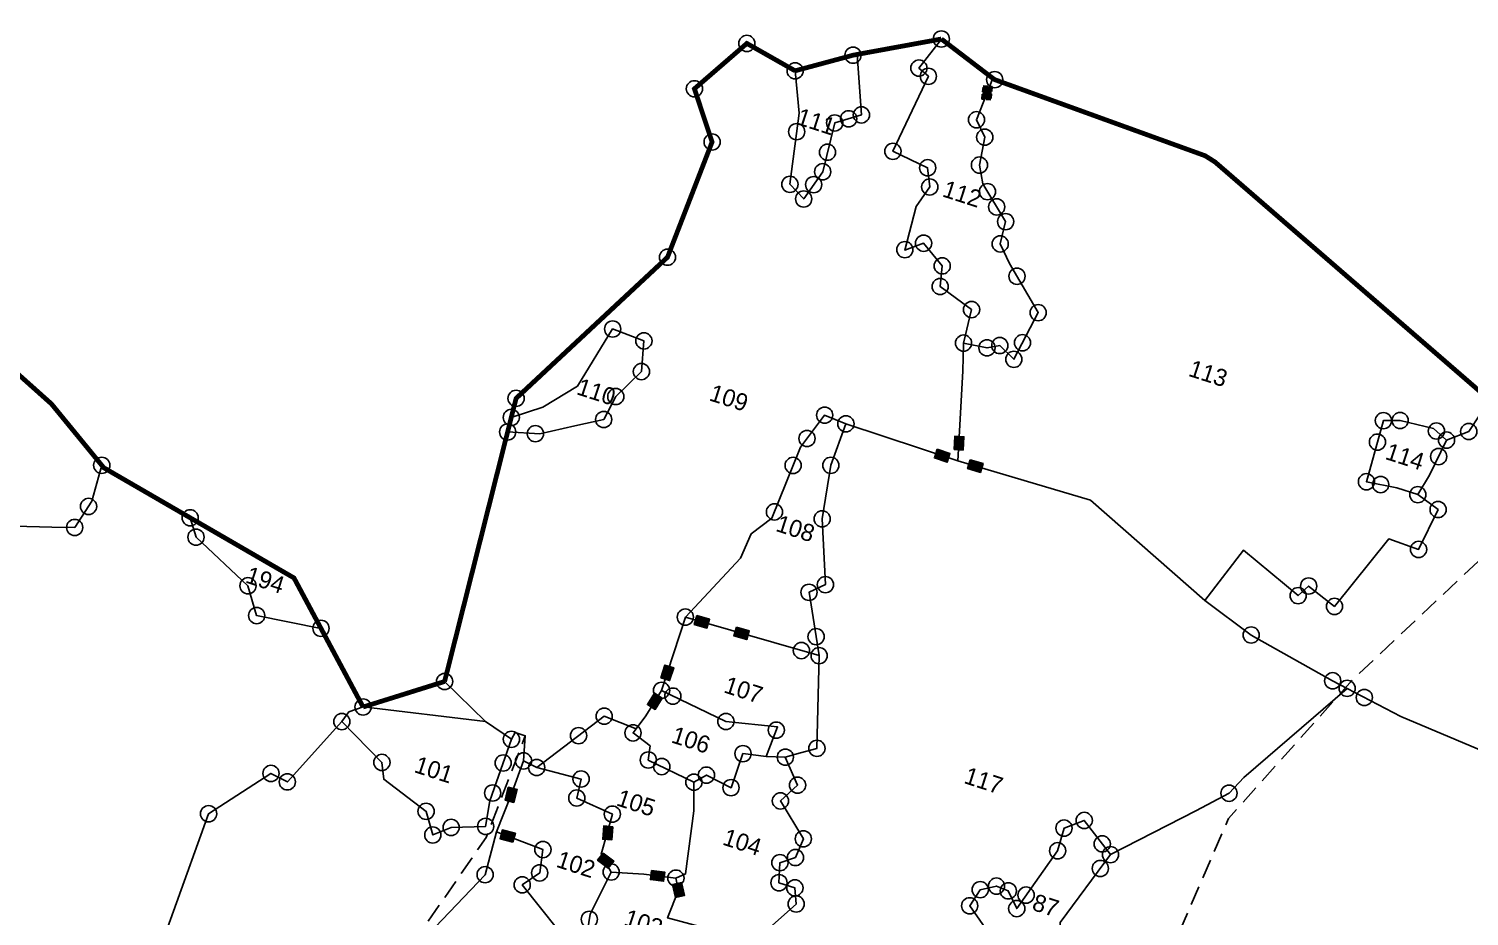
# Model space of a CAD drawing. Header units: metres. Extents: x 283060 to 287329, y 2093135 to 2097999.
# Drawn here: x 284926.7 to 285300.6, y 2095929.3 to 2096159.7 of the extents above; entities that cross this region are included whole.
import ezdxf
from ezdxf.enums import TextEntityAlignment as Align

# ---------------------------------------------------------------- set-up
doc = ezdxf.new("R2010")
doc.units = ezdxf.units.M
doc.linetypes.add('DASHED', pattern=[0.75, 0.5, -0.25])
for name, color, linetype in [('LINE_FOOTPATH', 1, 'DASHED'), ('POLY_PARCEL', 6, 'Continuous'), ('SYM_STONE', 1, 'Continuous'), ('TEXT_PARCEL', 7, 'Continuous'), ('V_BOUND_LINE', 7, 'Continuous')]:
    doc.layers.add(name, color=color, linetype=linetype)
doc.styles.add('TEXT_MAP', font='')
doc.styles.get('TEXT_MAP').set_extended_font_data('Kruti Dev 050')

# ---------------------------------------------------------------- blocks, each defined once
blk = doc.blocks.new('STONE')
blk.add_circle((0, 0), 0.851)
blk = doc.blocks.new('STONESQUAREFILLED')
blk.add_hatch(color=256).paths.add_polyline_path([(0.7, -0.48), (0.7, 0.48), (-0.7, 0.48), (-0.7, -0.48)])
blk.add_lwpolyline([(-0.7, 0.48), (0.7, 0.48), (0.7, -0.48), (-0.7, -0.48)], close=True)

msp = doc.modelspace()

# ---------------------------------------------------------------- linework, layer by layer
at = {"layer": 'LINE_FOOTPATH', "ltscale": 10, "flags": 128}
for points in [[(285028.33, 2095748.99), (285058.29, 2095785.84), (285106.56, 2095802.57), (285134.83, 2095817.62), (285162.54, 2095831.42), (285187.62, 2095882.98), (285207.81, 2095898.27), (285217.16, 2095906.03), (285220.33, 2095913.41), (285238.14, 2095954.63), (285270.63, 2095990.91), (285293.3, 2096012.24), (285312.73, 2096030.57), (285341.79, 2096044.83), (285387.69, 2096069.69), (285400.99, 2096077.48), (285420.82, 2096081.06), (285481.41, 2096089.82)], [(284971.82, 2095742.09), (285000.05, 2095831.25), (285016.79, 2095891.16), (285030.14, 2095927.58), (285045.44, 2095949.71), (285055.59, 2095976.1)]]:
    msp.add_lwpolyline(points, dxfattribs=at)
at = {"layer": 'POLY_PARCEL'}
for points in [[(285163.61, 2096157.07), (285157.77, 2096149.52), (285160.24, 2096147.38), (285151.03, 2096127.91), (285160.05, 2096123.63), (285160.6, 2096118.65), (285157.04, 2096113.55), (285154.1, 2096102.25), (285159, 2096104.03), (285163.83, 2096098.15), (285163.3, 2096092.79), (285171.46, 2096086.8), (285169.37, 2096078.1)], [(285125.64, 2096148.81), (285126.65, 2096137.78), (285124.29, 2096119.33), (285127.87, 2096115.53), (285132.8, 2096122.59), (285135.93, 2096135.27), (285142.85, 2096137.35), (285141.77, 2096153.07)], [(285169.37, 2096078.1), (285175.46, 2096076.86), (285178.78, 2096077.46), (285182.43, 2096073.88), (285188.75, 2096086.01), (285181.33, 2096098.74), (285178.89, 2096103.85), (285180.29, 2096109.64), (285174.34, 2096119.49), (285173.5, 2096124.33), (285174.87, 2096131.57), (285172.73, 2096136.1), (285176.96, 2096146.87)], [(285051.95, 2096058.79), (285060.16, 2096061.43), (285069.15, 2096066.94), (285078.26, 2096081.76), (285086.39, 2096078.66), (285085.74, 2096070.7), (285079.08, 2096064.21), (285075.95, 2096058.25), (285068.45, 2096056.59), (285059.36, 2096054.49), (285051, 2096055.02)], [(285167.92, 2096047.48), (285169.22, 2096070.84), (285169.37, 2096078.1)], [(285304.6, 2096064.52), (285303.38, 2096059.49), (285300.53, 2096055.13), (285294.77, 2096052.91)], [(285138.83, 2096057.12), (285133.31, 2096059.38), (285127.03, 2096051.09), (285119.61, 2096032.59), (285114.22, 2096028.56), (285111.46, 2096022.25), (285097.14, 2096006.94)], [(285131.87, 2095996.92), (285129.26, 2096013.37), (285133.51, 2096015.36), (285132.66, 2096032.45), (285134.91, 2096046.35), (285138.83, 2096057.12)], [(285167.92, 2096047.48), (285138.83, 2096057.12)], [(285294.77, 2096052.91), (285291.41, 2096055.91), (285282.72, 2096058), (285278.38, 2096057.96), (285273.97, 2096042.09), (285281.87, 2096040.5), (285287.31, 2096038.74)], [(285287.31, 2096038.74), (285290.37, 2096043.76), (285294.77, 2096052.91)], [(284945.63, 2096046.36), (284943.09, 2096037.03), (284938.61, 2096030.22), (284932.64, 2096030.29), (284923, 2096030.51), (284913.04, 2096031.66), (284910.75, 2096017.53), (284909.58, 2096009.67), (284906.07, 2096006.47), (284901.69, 2096004.08), (284896.73, 2096005.08), (284891.57, 2096014.44)], [(285232.03, 2096011.21), (285202.37, 2096037.31), (285167.92, 2096047.48)], [(285287.31, 2096038.74), (285292.58, 2096034.87), (285287.51, 2096024.51), (285279.75, 2096027.25), (285265.67, 2096009.71), (285258.96, 2096015), (285256.24, 2096012.51), (285242.03, 2096024.31), (285232.03, 2096011.21)], [(284968.58, 2096032.73), (284970.1, 2096027.7), (284983.59, 2096015.08), (284985.84, 2096007.33), (285002.54, 2096004.01)], [(285232.03, 2096011.21), (285244.04, 2096002.28), (285265.2, 2095990.4), (285268.96, 2095988.42)], [(285090.97, 2095987.91), (285097.14, 2096006.94)], [(285097.14, 2096006.94), (285131.87, 2095996.92)], [(285131.87, 2095996.92), (285131.3, 2095972.84), (285127.07, 2095971.68), (285123.1, 2095970.56)], [(285045.23, 2095979.86), (285034.64, 2095990.21)], [(285090.97, 2095987.91), (285086.91, 2095981.3), (285084.34, 2095977.89)], [(285118.11, 2095970.73), (285121.07, 2095978.42), (285107.67, 2095979.82), (285107.67, 2095979.82), (285090.97, 2095987.91)], [(285207.52, 2095945.25), (285229.67, 2095956.61), (285238.3, 2095961.19), (285242.14, 2095965.25), (285268.96, 2095988.42)], [(285268.96, 2095988.42), (285282.86, 2095981.09), (285324.32, 2095963.61), (285333.36, 2095959.29)], [(285007.96, 2095979.8), (285009.81, 2095982.31), (285013.48, 2095983.59)], [(285013.48, 2095983.59), (285045.23, 2095979.86)], [(284955.16, 2095905.3), (284973.37, 2095955.87), (284989.56, 2095966.34), (284993.81, 2095964.14), (285007.96, 2095979.8)], [(285051.99, 2095975.2), (285046.42, 2095959.24), (285045.3, 2095952.58), (285036.34, 2095952.32), (285031.57, 2095950.35), (285029.83, 2095956.49), (285018.83, 2095964.83), (285018.37, 2095969.2), (285018.37, 2095969.2), (285007.96, 2095979.8)], [(285045.23, 2095979.86), (285051.99, 2095975.2)], [(285084.34, 2095977.89), (285076.07, 2095981.2), (285058.55, 2095967.88)], [(285084.34, 2095977.89), (285083.56, 2095976.86), (285088, 2095973.5), (285087.53, 2095969.81), (285099.37, 2095964.06)], [(285051.99, 2095975.2), (285052.97, 2095976.95), (285055.59, 2095976.1), (285055.14, 2095969.59)], [(285099.37, 2095964.06), (285102.61, 2095965.9), (285109, 2095962.63), (285112.1, 2095971.48), (285118.11, 2095970.73)], [(285123.1, 2095970.56), (285118.11, 2095970.73)], [(285123.1, 2095970.56), (285126.28, 2095963.29), (285121.83, 2095959.2), (285127.78, 2095949.35), (285125.73, 2095944.49), (285121.69, 2095943.15), (285121.45, 2095937.95), (285125.59, 2095936.61), (285125.92, 2095932.42), (285118.17, 2095925.56)], [(285048.08, 2095951.21), (285051.91, 2095960.77), (285055.14, 2095969.59)], [(285055.14, 2095969.59), (285058.55, 2095967.88)], [(285058.55, 2095967.88), (285070.07, 2095964.88), (285068.96, 2095959.95), (285078.19, 2095955.77), (285075.32, 2095945.41), (285077.89, 2095940.73)], [(285094.69, 2095939.15), (285097.21, 2095940.26), (285099.37, 2095956.61), (285099.37, 2095964.06)], [(285207.52, 2095945.25), (285200.71, 2095954.13), (285195.46, 2095952.14), (285193.79, 2095946.26), (285183.18, 2095931.24), (285180.98, 2095935.86), (285177.92, 2095937.08), (285173.7, 2095936.14), (285170.97, 2095931.96), (285176.17, 2095924.52), (285176.81, 2095915.1), (285176.22, 2095911.15)], [(285048.08, 2095951.21), (285045.16, 2095940.03), (285032.2, 2095926.44), (285030.04, 2095920.74), (285034.44, 2095919.13), (285037.33, 2095924.67), (285043.36, 2095922.21), (285042.94, 2095913.97), (285041.55, 2095902.78)], [(285068.68, 2095919.88), (285054.79, 2095937.4), (285059.33, 2095940.5), (285060.17, 2095946.56), (285048.08, 2095951.21)], [(285193.2, 2095920.17), (285194.62, 2095923.16), (285194.44, 2095927.6), (285207.52, 2095945.25)], [(285077.89, 2095940.73), (285072.43, 2095929.77), (285071.74, 2095925.43)], [(285077.89, 2095940.73), (285086.36, 2095940.16), (285094.69, 2095939.15)], [(285101.82, 2095926.28), (285092.54, 2095928.8), (285095.37, 2095936.05), (285094.69, 2095939.15)]]:
    msp.add_lwpolyline(points, dxfattribs=at)
at = {"layer": 'V_BOUND_LINE', "const_width": 1.24}
for points in [[(285141.77, 2096153.07), (285163.61, 2096157.07)], [(285163.61, 2096157.07), (285176.96, 2096146.87)], [(285051.95, 2096058.79), (285053.2, 2096063.74), (285092.51, 2096100.4), (285104.09, 2096130.33), (285099.5, 2096144.14), (285113.11, 2096155.92), (285125.64, 2096148.81)], [(285125.64, 2096148.81), (285140.68, 2096152.86), (285141.77, 2096153.07)], [(285176.96, 2096146.87), (285177.46, 2096146.52), (285232.08, 2096126.75), (285234.66, 2096125.13), (285304.6, 2096064.52)], [(284916.39, 2096076.76), (284932.58, 2096062.29), (284945.63, 2096046.36)], [(285051, 2096055.02), (285051.95, 2096058.79)], [(285034.64, 2095990.21), (285051, 2096055.02)], [(284945.63, 2096046.36), (284946.14, 2096045.73), (284968.58, 2096032.73)], [(284968.58, 2096032.73), (284995.53, 2096017.11), (285002.54, 2096004.01)], [(285002.54, 2096004.01), (285013.48, 2095983.59)], [(285013.48, 2095983.59), (285034.64, 2095990.21)]]:
    msp.add_lwpolyline(points, dxfattribs=at)

# ---------------------------------------------------------------- block references
at = {"layer": 'LINE_FOOTPATH', "xscale": 2.473091899648725, "yscale": 2.473091899648725, "zscale": 2.473091899648725, "rotation": 264.3461920328135}
msp.add_blockref('STONESQUAREFILLED', (285175.47, 2096143.09), dxfattribs=at)
at = {"layer": 'SYM_STONE'}
for name, p, xscale, yscale, zscale, rotation in [('STONE', (285113.11, 2096155.92), 2.473091899648725, 2.473091899648725, 2.473091899648725, 342.0921771281583), ('STONE', (285163.61, 2096157.07), 2.473091899648725, 2.473091899648725, 2.473091899648725, 342.0921771281583), ('STONE', (285140.68, 2096152.86), 2.473091899648725, 2.473091899648725, 2.473091899648725, 342.0921771281583), ('STONE', (285125.64, 2096148.81), 2.473091899648725, 2.473091899648725, 2.473091899648725, 342.0921771281583), ('STONE', (285157.77, 2096149.52), 2.473091899648725, 2.473091899648725, 2.473091899648725, 342.0921771281583), ('STONE', (285160.24, 2096147.38), 2.473091899648725, 2.473091899648725, 2.473091899648725, 342.0921771281583), ('STONE', (285099.5, 2096144.14), 2.473091899648725, 2.473091899648725, 2.473091899648725, 342.0921771281583), ('STONE', (285177.46, 2096146.52), 2.473091899648725, 2.473091899648725, 2.473091899648725, 342.0921771281583), ('STONE', (285139.53, 2096136.35), 2.473091899648725, 2.473091899648725, 2.473091899648725, 342.0921771281583), ('STONE', (285142.85, 2096137.35), 2.473091899648725, 2.473091899648725, 2.473091899648725, 342.0921771281583), ('STONE', (285172.73, 2096136.1), 2.473091899648725, 2.473091899648725, 2.473091899648725, 342.0921771281583), ('STONE', (285126.04, 2096133), 2.473091899648725, 2.473091899648725, 2.473091899648725, 342.0921771281583), ('STONE', (285135.93, 2096135.27), 2.473091899648725, 2.473091899648725, 2.473091899648725, 342.0921771281583), ('STONE', (285104.09, 2096130.33), 2.473091899648725, 2.473091899648725, 2.473091899648725, 342.0921771281583), ('STONE', (285174.87, 2096131.57), 2.473091899648725, 2.473091899648725, 2.473091899648725, 342.0921771281583), ('STONE', (285134.05, 2096127.67), 2.473091899648725, 2.473091899648725, 2.473091899648725, 342.0921771281583), ('STONE', (285151.03, 2096127.91), 2.473091899648725, 2.473091899648725, 2.473091899648725, 342.0921771281583), ('STONE', (285132.8, 2096122.59), 2.473091899648725, 2.473091899648725, 2.473091899648725, 342.0921771281583), ('STONE', (285160.05, 2096123.63), 2.473091899648725, 2.473091899648725, 2.473091899648725, 342.0921771281583), ('STONE', (285173.5, 2096124.33), 2.473091899648725, 2.473091899648725, 2.473091899648725, 342.0921771281583), ('STONE', (285124.29, 2096119.33), 2.473091899648725, 2.473091899648725, 2.473091899648725, 342.0921771281583), ('STONE', (285130.47, 2096119.25), 2.473091899648725, 2.473091899648725, 2.473091899648725, 342.0921771281583), ('STONE', (285160.6, 2096118.65), 2.473091899648725, 2.473091899648725, 2.473091899648725, 342.0921771281583), ('STONE', (285175.58, 2096117.43), 2.473091899648725, 2.473091899648725, 2.473091899648725, 342.0921771281583), ('STONE', (285127.87, 2096115.53), 2.473091899648725, 2.473091899648725, 2.473091899648725, 342.0921771281583), ('STONE', (285177.98, 2096113.46), 2.473091899648725, 2.473091899648725, 2.473091899648725, 342.0921771281583), ('STONE', (285180.29, 2096109.64), 2.473091899648725, 2.473091899648725, 2.473091899648725, 342.0921771281583), ('STONE', (285154.13, 2096102.37), 2.473091899648725, 2.473091899648725, 2.473091899648725, 342.0921771281583), ('STONE', (285159, 2096104.03), 2.473091899648725, 2.473091899648725, 2.473091899648725, 342.0921771281583), ('STONE', (285178.89, 2096103.85), 2.473091899648725, 2.473091899648725, 2.473091899648725, 342.0921771281583), ('STONE', (285092.51, 2096100.4), 2.473091899648725, 2.473091899648725, 2.473091899648725, 342.0921771281583), ('STONE', (285163.83, 2096098.15), 2.473091899648725, 2.473091899648725, 2.473091899648725, 342.0921771281583), ('STONE', (285183.25, 2096095.45), 2.473091899648725, 2.473091899648725, 2.473091899648725, 342.0921771281583), ('STONE', (285163.3, 2096092.79), 2.473091899648725, 2.473091899648725, 2.473091899648725, 342.0921771281583), ('STONE', (285171.46, 2096086.8), 2.473091899648725, 2.473091899648725, 2.473091899648725, 342.0921771281583), ('STONE', (285188.75, 2096086.01), 2.473091899648725, 2.473091899648725, 2.473091899648725, 342.0921771281583), ('STONE', (285078.26, 2096081.76), 2.473091899648725, 2.473091899648725, 2.473091899648725, 342.0921771281583), ('STONE', (285086.39, 2096078.66), 2.473091899648725, 2.473091899648725, 2.473091899648725, 342.0921771281583), ('STONE', (285169.37, 2096078.1), 2.473091899648725, 2.473091899648725, 2.473091899648725, 342.0921771281583), ('STONE', (285175.46, 2096076.86), 2.473091899648725, 2.473091899648725, 2.473091899648725, 342.0921771281583), ('STONE', (285178.78, 2096077.46), 2.473091899648725, 2.473091899648725, 2.473091899648725, 342.0921771281583), ('STONE', (285184.67, 2096078.19), 2.473091899648725, 2.473091899648725, 2.473091899648725, 342.0921771281583), ('STONE', (285182.43, 2096073.88), 2.473091899648725, 2.473091899648725, 2.473091899648725, 342.0921771281583), ('STONE', (285085.74, 2096070.7), 2.473091899648725, 2.473091899648725, 2.473091899648725, 342.0921771281583), ('STONE', (285053.2, 2096063.74), 2.473091899648725, 2.473091899648725, 2.473091899648725, 342.0921771281583), ('STONE', (285079.08, 2096064.21), 2.473091899648725, 2.473091899648725, 2.473091899648725, 342.0921771281583), ('STONE', (285051.95, 2096058.79), 2.473091899648725, 2.473091899648725, 2.473091899648725, 342.0921771281583), ('STONE', (285075.95, 2096058.25), 2.473091899648725, 2.473091899648725, 2.473091899648725, 342.0921771281583), ('STONE', (285133.31, 2096059.38), 2.473091899648725, 2.473091899648725, 2.473091899648725, 342.0921771281583), ('STONE', (285278.38, 2096057.96), 2.473091899648725, 2.473091899648725, 2.473091899648725, 342.0921771281583), ('STONE', (285282.72, 2096058), 2.473091899648725, 2.473091899648725, 2.473091899648725, 342.0921771281583), ('STONE', (285051, 2096055.02), 2.473091899648725, 2.473091899648725, 2.473091899648725, 342.0921771281583), ('STONE', (285058.22, 2096054.56), 2.473091899648725, 2.473091899648725, 2.473091899648725, 342.0921771281583), ('STONE', (285138.83, 2096057.12), 2.473091899648725, 2.473091899648725, 2.473091899648725, 342.0921771281583), ('STONE', (285292.14, 2096055.26), 2.473091899648725, 2.473091899648725, 2.473091899648725, 342.0921771281583), ('STONE', (285300.53, 2096055.13), 2.473091899648725, 2.473091899648725, 2.473091899648725, 342.0921771281583), ('STONE', (285128.72, 2096053.32), 2.473091899648725, 2.473091899648725, 2.473091899648725, 342.0921771281583), ('STONESQUAREFILLED', (285168.18, 2096052.12), 2.473091899648725, 2.473091899648725, 2.473091899648725, 86.81545200209196), ('STONE', (285276.83, 2096052.38), 2.473091899648725, 2.473091899648725, 2.473091899648725, 342.0921771281583), ('STONE', (285294.77, 2096052.91), 2.473091899648725, 2.473091899648725, 2.473091899648725, 342.0921771281583), ('STONE', (284945.63, 2096046.36), 2.473091899648725, 2.473091899648725, 2.473091899648725, 342.0921771281583), ('STONE', (285125.12, 2096046.33), 2.473091899648725, 2.473091899648725, 2.473091899648725, 342.0921771281583), ('STONE', (285134.91, 2096046.35), 2.473091899648725, 2.473091899648725, 2.473091899648725, 342.0921771281583), ('STONESQUAREFILLED', (285163.82, 2096048.84), 2.473091899648724, 2.473091899648724, 2.473091899648724, 341.6648504459768), ('STONE', (285292.71, 2096048.62), 2.473091899648725, 2.473091899648725, 2.473091899648725, 342.0921771281583), ('STONESQUAREFILLED', (285172.43, 2096046.15), 2.473091899648725, 2.473091899648725, 2.473091899648725, 343.5507798414849), ('STONE', (285273.97, 2096042.09), 2.473091899648725, 2.473091899648725, 2.473091899648725, 342.0921771281583), ('STONE', (285277.66, 2096041.35), 2.473091899648725, 2.473091899648725, 2.473091899648725, 342.0921771281583), ('STONE', (285287.31, 2096038.74), 2.473091899648725, 2.473091899648725, 2.473091899648725, 342.0921771281583), ('STONE', (284942.21, 2096035.68), 2.473091899648725, 2.473091899648725, 2.473091899648725, 342.0921771281583), ('STONE', (285292.58, 2096034.87), 2.473091899648725, 2.473091899648725, 2.473091899648725, 342.0921771281583), ('STONE', (284968.58, 2096032.73), 2.473091899648725, 2.473091899648725, 2.473091899648725, 342.0921771281583), ('STONE', (285120.28, 2096034.25), 2.473091899648725, 2.473091899648725, 2.473091899648725, 342.0921771281583), ('STONE', (285132.66, 2096032.45), 2.473091899648725, 2.473091899648725, 2.473091899648725, 342.0921771281583), ('STONE', (284938.61, 2096030.22), 2.473091899648725, 2.473091899648725, 2.473091899648725, 342.0921771281583), ('STONE', (284970.1, 2096027.7), 2.473091899648725, 2.473091899648725, 2.473091899648725, 342.0921771281583), ('STONE', (285287.51, 2096024.51), 2.473091899648725, 2.473091899648725, 2.473091899648725, 342.0921771281583), ('STONE', (284983.59, 2096015.08), 2.473091899648725, 2.473091899648725, 2.473091899648725, 342.0921771281583), ('STONE', (285129.26, 2096013.37), 2.473091899648725, 2.473091899648725, 2.473091899648725, 342.0921771281583), ('STONE', (285133.51, 2096015.36), 2.473091899648725, 2.473091899648725, 2.473091899648725, 342.0921771281583), ('STONE', (285256.24, 2096012.51), 2.473091899648725, 2.473091899648725, 2.473091899648725, 342.0921771281583), ('STONE', (285258.96, 2096015), 2.473091899648725, 2.473091899648725, 2.473091899648725, 342.0921771281583), ('STONE', (285265.67, 2096009.71), 2.473091899648725, 2.473091899648725, 2.473091899648725, 342.0921771281583), ('STONE', (284985.84, 2096007.33), 2.473091899648725, 2.473091899648725, 2.473091899648725, 342.0921771281583), ('STONE', (285097.14, 2096006.94), 2.473091899648725, 2.473091899648725, 2.473091899648725, 342.0921771281583), ('STONE', (285002.54, 2096004.01), 2.473091899648725, 2.473091899648725, 2.473091899648725, 342.0921771281583), ('STONESQUAREFILLED', (285101.43, 2096005.7), 2.473091899648725, 2.473091899648725, 2.473091899648725, 343.9036718454033), ('STONESQUAREFILLED', (285111.76, 2096002.72), 2.473091899648725, 2.473091899648725, 2.473091899648725, 343.9036718454028), ('STONE', (285131.09, 2096001.85), 2.473091899648725, 2.473091899648725, 2.473091899648725, 342.0921771281583), ('STONE', (285244.04, 2096002.28), 2.473091899648725, 2.473091899648725, 2.473091899648725, 342.0921771281583), ('STONE', (285127.28, 2095998.24), 2.473091899648725, 2.473091899648725, 2.473091899648725, 342.0921771281583), ('STONE', (285131.87, 2095996.92), 2.473091899648725, 2.473091899648725, 2.473091899648725, 342.0921771281583), ('STONE', (285034.64, 2095990.21), 2.473091899648725, 2.473091899648725, 2.473091899648725, 342.0921771281583), ('STONESQUAREFILLED', (285092.45, 2095992.48), 2.473091899648725, 2.473091899648725, 2.473091899648725, 72.0451599502705), ('STONE', (285265.2, 2095990.4), 2.473091899648725, 2.473091899648725, 2.473091899648725, 342.0921771281583), ('STONE', (285090.97, 2095987.91), 2.473091899648725, 2.473091899648725, 2.473091899648725, 342.0921771281583), ('STONE', (285093.9, 2095986.41), 2.473091899648725, 2.473091899648725, 2.473091899648725, 342.0921771281583), ('STONE', (285268.96, 2095988.42), 2.473091899648725, 2.473091899648725, 2.473091899648725, 342.0921771281583), ('STONE', (285013.48, 2095983.59), 2.473091899648725, 2.473091899648725, 2.473091899648725, 342.0921771281583), ('STONESQUAREFILLED', (285089.22, 2095985.05), 2.473091899648724, 2.473091899648724, 2.473091899648724, 238.457546197168), ('STONE', (285273.43, 2095986.06), 2.473091899648725, 2.473091899648725, 2.473091899648725, 342.0921771281583), ('STONE', (285007.96, 2095979.8), 2.473091899648725, 2.473091899648725, 2.473091899648725, 342.0921771281583), ('STONE', (285076.07, 2095981.2), 2.473091899648725, 2.473091899648725, 2.473091899648725, 342.0921771281583), ('STONE', (285107.67, 2095979.82), 2.473091899648725, 2.473091899648725, 2.473091899648725, 342.0921771281583), ('STONE', (285051.99, 2095975.2), 2.473091899648725, 2.473091899648725, 2.473091899648725, 342.0921771281583), ('STONE', (285069.42, 2095976.15), 2.473091899648725, 2.473091899648725, 2.473091899648725, 342.0921771281583), ('STONE', (285083.56, 2095976.86), 2.473091899648725, 2.473091899648725, 2.473091899648725, 342.0921771281583), ('STONE', (285120.75, 2095977.58), 2.473091899648725, 2.473091899648725, 2.473091899648725, 342.0921771281583), ('STONE', (285112.1, 2095971.48), 2.473091899648725, 2.473091899648725, 2.473091899648725, 342.0921771281583), ('STONE', (285131.3, 2095972.84), 2.473091899648725, 2.473091899648725, 2.473091899648725, 342.0921771281583), ('STONE', (285018.37, 2095969.2), 2.473091899648725, 2.473091899648725, 2.473091899648725, 342.0921771281583), ('STONE', (285049.85, 2095969.05), 2.473091899648725, 2.473091899648725, 2.473091899648725, 342.0921771281583), ('STONE', (285055.14, 2095969.59), 2.473091899648725, 2.473091899648725, 2.473091899648725, 342.0921771281583), ('STONE', (285058.55, 2095967.88), 2.473091899648725, 2.473091899648725, 2.473091899648725, 342.0921771281583), ('STONE', (285087.53, 2095969.81), 2.473091899648725, 2.473091899648725, 2.473091899648725, 342.0921771281583), ('STONE', (285091.02, 2095968.11), 2.473091899648725, 2.473091899648725, 2.473091899648725, 342.0921771281583), ('STONE', (285123.1, 2095970.56), 2.473091899648725, 2.473091899648725, 2.473091899648725, 342.0921771281583), ('STONE', (284989.56, 2095966.34), 2.473091899648725, 2.473091899648725, 2.473091899648725, 342.0921771281583), ('STONE', (284993.81, 2095964.14), 2.473091899648725, 2.473091899648725, 2.473091899648725, 342.0921771281583), ('STONE', (285070.07, 2095964.88), 2.473091899648725, 2.473091899648725, 2.473091899648725, 342.0921771281583), ('STONE', (285099.37, 2095964.06), 2.473091899648725, 2.473091899648725, 2.473091899648725, 342.0921771281583), ('STONE', (285102.61, 2095965.9), 2.473091899648725, 2.473091899648725, 2.473091899648725, 342.0921771281583), ('STONE', (285047.12, 2095961.25), 2.473091899648725, 2.473091899648725, 2.473091899648725, 342.0921771281583), ('STONESQUAREFILLED', (285051.91, 2095960.77), 2.473091899648725, 2.473091899648725, 2.473091899648725, 75.86816358259124), ('STONE', (285109, 2095962.63), 2.473091899648725, 2.473091899648725, 2.473091899648725, 342.0921771281583), ('STONE', (285126.28, 2095963.29), 2.473091899648725, 2.473091899648725, 2.473091899648725, 342.0921771281583), ('STONE', (285238.3, 2095961.19), 2.473091899648725, 2.473091899648725, 2.473091899648725, 342.0921771281583), ('STONE', (285029.83, 2095956.49), 2.473091899648725, 2.473091899648725, 2.473091899648725, 342.0921771281583), ('STONE', (285068.96, 2095959.95), 2.473091899648725, 2.473091899648725, 2.473091899648725, 342.0921771281583), ('STONE', (285121.83, 2095959.2), 2.473091899648725, 2.473091899648725, 2.473091899648725, 342.0921771281583), ('STONE', (284973.37, 2095955.87), 2.473091899648725, 2.473091899648725, 2.473091899648725, 342.0921771281583), ('STONE', (285045.3, 2095952.58), 2.473091899648725, 2.473091899648725, 2.473091899648725, 342.0921771281583), ('STONE', (285078.19, 2095955.77), 2.473091899648725, 2.473091899648725, 2.473091899648725, 342.0921771281583), ('STONE', (285200.71, 2095954.13), 2.473091899648725, 2.473091899648725, 2.473091899648725, 342.0921771281583), ('STONE', (285031.57, 2095950.35), 2.473091899648725, 2.473091899648725, 2.473091899648725, 342.0921771281583), ('STONE', (285036.34, 2095952.32), 2.473091899648725, 2.473091899648725, 2.473091899648725, 342.0921771281583), ('STONESQUAREFILLED', (285051.03, 2095950.08), 2.473091899648725, 2.473091899648725, 2.473091899648725, 165.0848474088758), ('STONESQUAREFILLED', (285077, 2095950.87), 2.473091899648725, 2.473091899648725, 2.473091899648725, 265.7329011047618), ('STONE', (285127.78, 2095949.35), 2.473091899648725, 2.473091899648725, 2.473091899648725, 342.0921771281583), ('STONE', (285195.46, 2095952.14), 2.473091899648725, 2.473091899648725, 2.473091899648725, 342.0921771281583), ('STONE', (285060.17, 2095946.56), 2.473091899648725, 2.473091899648725, 2.473091899648725, 342.0921771281583), ('STONE', (285193.79, 2095946.26), 2.473091899648725, 2.473091899648725, 2.473091899648725, 342.0921771281583), ('STONE', (285205.38, 2095948.04), 2.473091899648725, 2.473091899648725, 2.473091899648725, 342.0921771281583), ('STONE', (285207.52, 2095945.25), 2.473091899648725, 2.473091899648725, 2.473091899648725, 342.0921771281583), ('STONESQUAREFILLED', (285076.46, 2095943.68), 2.473091899648725, 2.473091899648725, 2.473091899648725, 323.0815534038747), ('STONE', (285121.69, 2095943.15), 2.473091899648725, 2.473091899648725, 2.473091899648725, 342.0921771281583), ('STONE', (285125.73, 2095944.49), 2.473091899648725, 2.473091899648725, 2.473091899648725, 342.0921771281583), ('STONE', (285204.87, 2095941.66), 2.473091899648725, 2.473091899648725, 2.473091899648725, 342.0921771281583), ('STONE', (285045.16, 2095940.03), 2.473091899648725, 2.473091899648725, 2.473091899648725, 342.0921771281583), ('STONE', (285059.33, 2095940.5), 2.473091899648725, 2.473091899648725, 2.473091899648725, 342.0921771281583), ('STONE', (285077.89, 2095940.73), 2.473091899648725, 2.473091899648725, 2.473091899648725, 342.0921771281583), ('STONESQUAREFILLED', (285089.93, 2095939.73), 2.473091899648725, 2.473091899648725, 2.473091899648725, 353.0894770631239), ('STONE', (285094.69, 2095939.15), 2.473091899648725, 2.473091899648725, 2.473091899648725, 342.0921771281583), ('STONE', (285121.45, 2095937.95), 2.473091899648725, 2.473091899648725, 2.473091899648725, 342.0921771281583), ('STONE', (285054.79, 2095937.4), 2.473091899648725, 2.473091899648725, 2.473091899648725, 342.0921771281583), ('STONESQUAREFILLED', (285095.37, 2095936.05), 2.473091899648725, 2.473091899648725, 2.473091899648725, 102.3631941982975), ('STONE', (285125.59, 2095936.61), 2.473091899648725, 2.473091899648725, 2.473091899648725, 342.0921771281583), ('STONE', (285173.7, 2095936.14), 2.473091899648725, 2.473091899648725, 2.473091899648725, 342.0921771281583), ('STONE', (285177.92, 2095937.08), 2.473091899648725, 2.473091899648725, 2.473091899648725, 342.0921771281583), ('STONE', (285181, 2095935.83), 2.473091899648725, 2.473091899648725, 2.473091899648725, 342.0921771281583), ('STONE', (285185.6, 2095934.74), 2.473091899648725, 2.473091899648725, 2.473091899648725, 342.0921771281583), ('STONE', (285125.92, 2095932.42), 2.473091899648725, 2.473091899648725, 2.473091899648725, 342.0921771281583), ('STONE', (285170.97, 2095931.96), 2.473091899648725, 2.473091899648725, 2.473091899648725, 342.0921771281583), ('STONE', (285183.18, 2095931.24), 2.473091899648725, 2.473091899648725, 2.473091899648725, 342.0921771281583), ('STONE', (285072.22, 2095928.45), 2.473091899648725, 2.473091899648725, 2.473091899648725, 342.0921771281583)]:
    msp.add_blockref(name, p, dxfattribs=dict(at, xscale=xscale, yscale=yscale, zscale=zscale, rotation=rotation))

# ---------------------------------------------------------------- texts
at = {"layer": 'TEXT_PARCEL', "style": 'TEXT_MAP'}
for s, p in [('111', (285131.11, 2096135.63)), ('112', (285169.04, 2096116.87)), ('113', (285232.92, 2096070.23)), ('110', (285074.06, 2096065.46)), ('109', (285108.48, 2096063.88)), ('114', (285284, 2096048.64)), ('108', (285125.76, 2096029.96)), ('194', (284988.1, 2096016.57)), ('107', (285112.27, 2095988.03)), ('106', (285098.64, 2095975.05)), ('101', (285031.89, 2095967.32)), ('117', (285174.62, 2095964.48)), ('105', (285084.38, 2095958.7)), ('104', (285111.96, 2095948.5)), ('102', (285068.76, 2095942.73)), ('87', (285190.71, 2095932.07)), ('103', (285086.32, 2095927.56))]:
    msp.add_text(s, height=4.452, rotation=342.0922, dxfattribs=at).set_placement(p, align=Align.MIDDLE)

doc.saveas('drawing.dxf')
